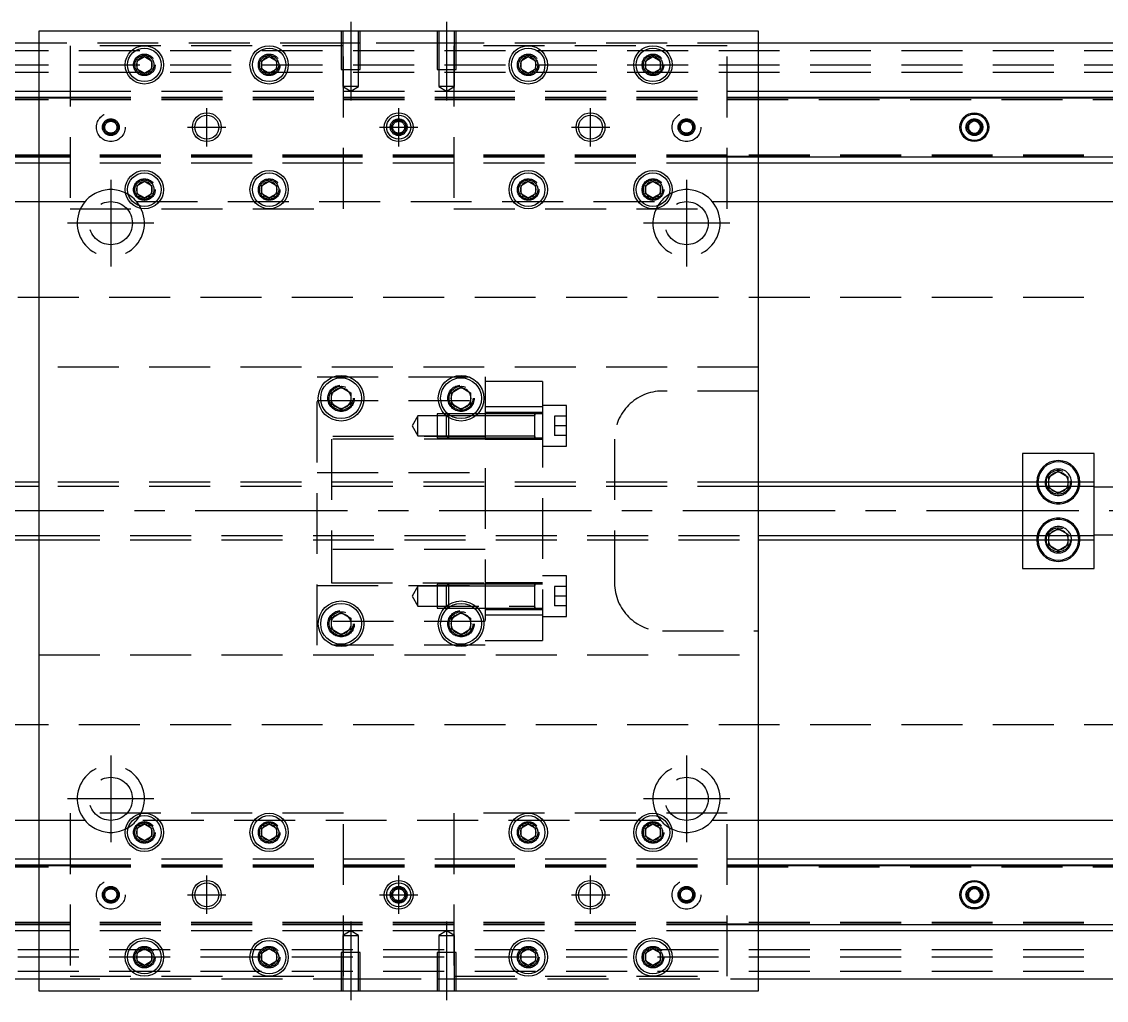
# Model space of a CAD drawing. Extents: x -10 to 600, y -255 to 102.
# Drawn here: x 121.4 to 347.5, y -102 to 102 of the extents above; entities that cross this region are included whole.
import ezdxf

# ---------------------------------------------------------------- set-up
doc = ezdxf.new("R2010")
doc.units = 0
doc.linetypes.add('CENTER', pattern=[50.8, 31.75, -6.35, 6.35, -6.35])
doc.linetypes.add('DASHED', pattern=[19.05, 12.7, -6.35])
doc.layers.get('0').update_dxf_attribs({"linetype": 'CONTINUOUS'})
doc.layers.add('CENTER', color=1, linetype='CENTER')

msp = doc.modelspace()

# ---------------------------------------------------------------- linework, layer by layer
at = {"color": 7, "linetype": 'CONTINUOUS'}
for p, q in [((275, 100), (125, 100)), ((125, 100), (125, -100)), ((275, -100), (275, 100)), ((125, 97.5), (0, 97.5)), ((400, 97.5), (275, 97.5)), ((145.5, 93.866026), (147, 94.73205)), ((145.5, 92.133974), (145.5, 93.866026)), ((147, 94.73205), (148.5, 93.866026)), ((148.5, 93.866026), (148.5, 92.133974)), ((171.5, 93.866026), (173, 94.73205)), ((171.5, 92.133974), (171.5, 93.866026)), ((173, 94.73205), (174.5, 93.866026)), ((174.5, 93.866026), (174.5, 92.133974)), ((225.5, 93.866026), (227, 94.73205)), ((225.5, 92.133974), (225.5, 93.866026)), ((227, 94.73205), (228.5, 93.866026)), ((228.5, 93.866026), (228.5, 92.133974)), ((251.5, 93.866026), (253, 94.73205)), ((251.5, 92.133974), (251.5, 93.866026)), ((253, 94.73205), (254.5, 93.866026)), ((254.5, 93.866026), (254.5, 92.133974)), ((147, 91.26795), (145.5, 92.133974)), ((148.5, 92.133974), (147, 91.26795)), ((173, 91.26795), (171.5, 92.133974)), ((174.5, 92.133974), (173, 91.26795)), ((227, 91.26795), (225.5, 92.133974)), ((228.5, 92.133974), (227, 91.26795)), ((253, 91.26795), (251.5, 92.133974)), ((254.5, 92.133974), (253, 91.26795)), ((0, 87.5), (125, 87.5)), ((0, 86.247728), (125, 86.247728)), ((275, 87.5), (400, 87.5)), ((275, 86.247728), (400, 86.247728)), ((318.75, 80.721688), (320, 81.443376)), ((320, 81.443376), (321.25, 80.721688)), ((318.75, 79.278312), (318.75, 80.721688)), ((320, 78.556624), (318.75, 79.278312)), ((321.25, 79.278312), (320, 78.556624)), ((321.25, 80.721688), (321.25, 79.278312)), ((125, 73.752272), (0, 73.752272)), ((125, 72.5), (0, 72.5)), ((400, 73.752272), (275, 73.752272)), ((400, 72.5), (275, 72.5)), ((145.5, 67.866026), (147, 68.73205)), ((145.5, 66.133974), (145.5, 67.866026)), ((147, 68.73205), (148.5, 67.866026)), ((148.5, 67.866026), (148.5, 66.133974)), ((171.5, 67.866026), (173, 68.73205)), ((171.5, 66.133974), (171.5, 67.866026)), ((173, 68.73205), (174.5, 67.866026)), ((174.5, 67.866026), (174.5, 66.133974)), ((225.5, 67.866026), (227, 68.73205)), ((225.5, 66.133974), (225.5, 67.866026)), ((227, 68.73205), (228.5, 67.866026)), ((228.5, 67.866026), (228.5, 66.133974)), ((251.5, 67.866026), (253, 68.73205)), ((251.5, 66.133974), (251.5, 67.866026)), ((253, 68.73205), (254.5, 67.866026)), ((254.5, 67.866026), (254.5, 66.133974)), ((147, 65.26795), (145.5, 66.133974)), ((148.5, 66.133974), (147, 65.26795)), ((173, 65.26795), (171.5, 66.133974)), ((174.5, 66.133974), (173, 65.26795)), ((227, 65.26795), (225.5, 66.133974)), ((228.5, 66.133974), (227, 65.26795)), ((253, 65.26795), (251.5, 66.133974)), ((254.5, 66.133974), (253, 65.26795)), ((25.361902, 64.5), (125, 64.5)), ((275, 64.5), (374.638098, 64.5)), ((186, 24.6547), (188, 25.809402)), ((188, 25.809402), (190, 24.6547)), ((211, 24.6547), (213, 25.809402)), ((213, 25.809402), (215, 24.6547)), ((186, 22.3453), (186, 24.6547)), ((190, 24.6547), (190, 22.3453)), ((211, 22.3453), (211, 24.6547)), ((215, 24.6547), (215, 22.3453)), ((188, 21.190598), (186, 22.3453)), ((190, 22.3453), (188, 21.190598)), ((213, 21.190598), (211, 22.3453)), ((215, 22.3453), (213, 21.190598)), ((330, 12), (330, 6)), ((345, 12), (330, 12)), ((345, 6), (345, 12)), ((335.5, 7.1547), (337.5, 8.309402)), ((335.5, 6), (335.5, 7.1547)), ((337.5, 8.309402), (339.5, 7.1547)), ((339.5, 7.1547), (339.5, 6)), ((125, 6), (60.5, 6)), ((345, 6), (275, 6)), ((345, -6), (345, 6)), ((350, 5), (345, 5)), ((60.5, -6), (125, -6)), ((275, -6), (345, -6)), ((330, -6), (330, -12)), ((335.5, -7.1547), (335.5, -6)), ((339.5, -6), (339.5, -7.1547)), ((345, -5), (350, -5)), ((345, -12), (345, -6)), ((337.5, -8.309402), (335.5, -7.1547)), ((339.5, -7.1547), (337.5, -8.309402)), ((330, -12), (345, -12)), ((186, -22.3453), (188, -21.190598)), ((186, -24.6547), (186, -22.3453)), ((188, -21.190598), (190, -22.3453)), ((190, -22.3453), (190, -24.6547)), ((211, -22.3453), (213, -21.190598)), ((211, -24.6547), (211, -22.3453)), ((213, -21.190598), (215, -22.3453)), ((215, -22.3453), (215, -24.6547)), ((188, -25.809402), (186, -24.6547)), ((190, -24.6547), (188, -25.809402)), ((213, -25.809402), (211, -24.6547)), ((215, -24.6547), (213, -25.809402)), ((125, -64.5), (25.361902, -64.5)), ((145.5, -66.133974), (147, -65.26795)), ((147, -65.26795), (148.5, -66.133974)), ((171.5, -66.133974), (173, -65.26795)), ((173, -65.26795), (174.5, -66.133974)), ((225.5, -66.133974), (227, -65.26795)), ((227, -65.26795), (228.5, -66.133974)), ((251.5, -66.133974), (253, -65.26795)), ((253, -65.26795), (254.5, -66.133974)), ((374.638098, -64.5), (275, -64.5)), ((145.5, -67.866026), (145.5, -66.133974)), ((148.5, -66.133974), (148.5, -67.866026)), ((171.5, -67.866026), (171.5, -66.133974)), ((174.5, -66.133974), (174.5, -67.866026)), ((225.5, -67.866026), (225.5, -66.133974)), ((228.5, -66.133974), (228.5, -67.866026)), ((251.5, -67.866026), (251.5, -66.133974)), ((254.5, -66.133974), (254.5, -67.866026)), ((147, -68.73205), (145.5, -67.866026)), ((148.5, -67.866026), (147, -68.73205)), ((173, -68.73205), (171.5, -67.866026)), ((174.5, -67.866026), (173, -68.73205)), ((227, -68.73205), (225.5, -67.866026)), ((228.5, -67.866026), (227, -68.73205)), ((253, -68.73205), (251.5, -67.866026)), ((254.5, -67.866026), (253, -68.73205)), ((0, -72.5), (125, -72.5)), ((0, -73.752272), (125, -73.752272)), ((275, -72.5), (400, -72.5)), ((275, -73.752272), (400, -73.752272)), ((318.75, -79.278312), (320, -78.556624)), ((320, -78.556624), (321.25, -79.278312)), ((318.75, -80.721688), (318.75, -79.278312)), ((320, -81.443376), (318.75, -80.721688)), ((321.25, -80.721688), (320, -81.443376)), ((321.25, -79.278312), (321.25, -80.721688)), ((125, -86.247728), (0, -86.247728)), ((125, -87.5), (0, -87.5)), ((400, -86.247728), (275, -86.247728)), ((400, -87.5), (275, -87.5)), ((145.5, -92.133974), (147, -91.26795)), ((145.5, -93.866026), (145.5, -92.133974)), ((147, -91.26795), (148.5, -92.133974)), ((148.5, -92.133974), (148.5, -93.866026)), ((171.5, -92.133974), (173, -91.26795)), ((171.5, -93.866026), (171.5, -92.133974)), ((173, -91.26795), (174.5, -92.133974)), ((174.5, -92.133974), (174.5, -93.866026)), ((225.5, -92.133974), (227, -91.26795)), ((225.5, -93.866026), (225.5, -92.133974)), ((227, -91.26795), (228.5, -92.133974)), ((228.5, -92.133974), (228.5, -93.866026)), ((251.5, -92.133974), (253, -91.26795)), ((251.5, -93.866026), (251.5, -92.133974)), ((253, -91.26795), (254.5, -92.133974)), ((254.5, -92.133974), (254.5, -93.866026)), ((147, -94.73205), (145.5, -93.866026)), ((148.5, -93.866026), (147, -94.73205)), ((173, -94.73205), (171.5, -93.866026)), ((174.5, -93.866026), (173, -94.73205)), ((227, -94.73205), (225.5, -93.866026)), ((228.5, -93.866026), (227, -94.73205)), ((253, -94.73205), (251.5, -93.866026)), ((254.5, -93.866026), (253, -94.73205)), ((0, -97.5), (125, -97.5)), ((275, -97.5), (400, -97.5)), ((125, -100), (275, -100))]:
    msp.add_line(p, q, dxfattribs=at)
at = {"color": 3, "linetype": 'DASHED'}
for p, q in [((188.000006, 100), (188.000006, 92)), ((188.35, 100), (188.35, 92)), ((191.65, 92), (191.65, 100)), ((191.999994, 92), (191.999994, 100)), ((208.000006, 100), (208.000006, 92)), ((208.35, 100), (208.35, 92)), ((211.65, 92), (211.65, 100)), ((211.999994, 92), (211.999994, 100)), ((188.000006, 97.5), (125, 97.5)), ((191.999994, 97.5), (188.000006, 97.5)), ((208.000006, 97.5), (191.999994, 97.5)), ((211.999994, 97.5), (208.000006, 97.5)), ((275, 97.5), (211.999994, 97.5)), ((0, 96), (400, 96)), ((188.5, 97), (131.5, 97)), ((131.5, 97), (131.5, 63)), ((188.5, 63), (188.5, 97)), ((268.5, 97), (211.5, 97)), ((211.5, 97), (211.5, 63)), ((268.5, 63), (268.5, 97)), ((0, 93), (400, 93)), ((148.973226, 93.326156), (149, 93)), ((171, 93), (171.023172, 93.30356)), ((228.973226, 93.326156), (229, 93)), ((251, 93), (251.030168, 93.346066)), ((0, 91.5), (400, 91.5)), ((188.000006, 92), (191.999994, 92)), ((188.35, 92), (188.35, 88.5)), ((191.65, 88.5), (191.65, 92)), ((208.000006, 92), (211.999994, 92)), ((208.35, 92), (208.35, 88.5)), ((211.65, 88.5), (211.65, 92)), ((191.65, 88.5), (188.35, 88.5)), ((188.35, 88.5), (190, 87.547372)), ((190, 87.547372), (191.65, 88.5)), ((211.65, 88.5), (208.35, 88.5)), ((208.35, 88.5), (210, 87.547372)), ((210, 87.547372), (211.65, 88.5)), ((0, 86.1147), (125, 86.1147)), ((0, 86.1), (131.5, 86.1)), ((125, 87.5), (131.5, 87.5)), ((125, 86.247728), (131.5, 86.247728)), ((125, 86.1147), (131.5, 86.1147)), ((131.5, 87.5), (188.5, 87.5)), ((131.5, 86.247728), (188.5, 86.247728)), ((131.5, 86.1147), (188.5, 86.1147)), ((131.5, 86.1), (188.5, 86.1)), ((188.5, 87.5), (211.5, 87.5)), ((188.5, 86.247728), (211.5, 86.247728)), ((188.5, 86.1147), (211.5, 86.1147)), ((188.5, 86.1), (211.5, 86.1)), ((211.5, 87.5), (268.5, 87.5)), ((211.5, 86.247728), (268.5, 86.247728)), ((211.5, 86.1147), (268.5, 86.1147)), ((211.5, 86.1), (268.5, 86.1)), ((211.5, 86.1), (268.5, 86.1)), ((268.5, 87.5), (275, 87.5)), ((268.5, 86.247728), (275, 86.247728)), ((268.5, 86.1147), (275, 86.1147)), ((268.5, 86.1), (400, 86.1)), ((275, 86.1147), (400, 86.1147)), ((0, 85.8), (131.5, 85.8)), ((131.5, 85.8), (188.5, 85.8)), ((188.5, 85.8), (211.5, 85.8)), ((211.5, 85.8), (268.5, 85.8)), ((211.5, 85.8), (268.5, 85.8)), ((268.5, 85.8), (400, 85.8)), ((321.477374, 80.25955), (321.5, 80)), ((131.5, 74.2), (0, 74.2)), ((131.5, 73.9), (0, 73.9)), ((125, 73.8853), (0, 73.8853)), ((131.5, 73.8853), (125, 73.8853)), ((131.5, 73.752272), (125, 73.752272)), ((131.5, 72.5), (125, 72.5)), ((188.5, 74.2), (131.5, 74.2)), ((188.5, 73.9), (131.5, 73.9)), ((188.5, 73.8853), (131.5, 73.8853)), ((188.5, 73.752272), (131.5, 73.752272)), ((188.5, 72.5), (131.5, 72.5)), ((211.5, 74.2), (188.5, 74.2)), ((211.5, 73.9), (188.5, 73.9)), ((211.5, 73.8853), (188.5, 73.8853)), ((211.5, 73.752272), (188.5, 73.752272)), ((211.5, 72.5), (188.5, 72.5)), ((268.5, 74.2), (211.5, 74.2)), ((268.5, 74.2), (211.5, 74.2)), ((268.5, 73.9), (211.5, 73.9)), ((268.5, 73.9), (211.5, 73.9)), ((268.5, 73.8853), (211.5, 73.8853)), ((268.5, 73.752272), (211.5, 73.752272)), ((268.5, 72.5), (211.5, 72.5)), ((400, 74.2), (268.5, 74.2)), ((400, 73.9), (268.5, 73.9)), ((275, 73.8853), (268.5, 73.8853)), ((275, 73.752272), (268.5, 73.752272)), ((275, 72.5), (268.5, 72.5)), ((400, 73.8853), (275, 73.8853)), ((145, 67), (145.030168, 67.346066)), ((171, 67), (171.023172, 67.30356)), ((228.973226, 67.326156), (229, 67)), ((251, 67), (251.030168, 67.346066)), ((125, 64.5), (134.638098, 64.5)), ((145.361903, 64.5), (254.638097, 64.5)), ((265.361902, 64.5), (275, 64.5)), ((131.5, 63), (188.5, 63)), ((211.5, 63), (268.5, 63)), ((400, 44.5), (0, 44.5)), ((275, 30), (125, 30)), ((183, -28), (183, 28)), ((183, 28), (218, 28)), ((218, 28), (218, -28)), ((230, 27), (218, 27)), ((230, 27), (230, 21.748564)), ((275, 25), (255, 25)), ((183, 23), (218, 23)), ((185.5, 23.5), (185.518502, 23.803588)), ((210.5, 23.5), (210.518502, 23.803588)), ((230, 21.748564), (218, 21.748564)), ((230, 20.50352), (218, 20.50352)), ((235, 22.00352), (230, 22.00352)), ((230, 21.748564), (230, -21.748564)), ((235, 13.50352), (235, 22.00352)), ((204, 19.85352), (202.787564, 17.75352)), ((204, 15.65352), (204, 19.85352)), ((208, 19.85352), (204, 19.85352)), ((208, 20.253516), (208, 15.253526)), ((209.532604, 20.253516), (208, 20.253516)), ((210, 19.85352), (208, 19.85352)), ((210.25722, 20.253516), (209.532604, 20.253516)), ((210.33547, 20.18899), (210, 19.85352)), ((210, 19.81727), (210, 19.85352)), ((210.816954, 19.85352), (210, 19.85352)), ((210, 15.65352), (210, 19.81727)), ((210.4, 20.253518), (210.25722, 20.253516)), ((210.4, 20.25352), (210.33547, 20.18899)), ((210.4, 20.25352), (210.4, 20.13808)), ((215.742786, 20.25352), (210.4, 20.25352)), ((215.74278, 20.253516), (210.4, 20.253518)), ((210.4, 20.13808), (210.4, 19.524764)), ((210.4, 19.524764), (210.4, 15.25352)), ((215.183046, 19.85352), (210.816954, 19.85352)), ((216.04396, 19.85352), (215.183046, 19.85352)), ((216.467402, 20.25352), (215.742786, 20.25352)), ((218, 19.85352), (216.04396, 19.85352)), ((218, 20.253516), (216.467396, 20.253516)), ((218, 20.25352), (216.467402, 20.25352)), ((228.405, 20.25352), (218, 20.25352)), ((228.4, 19.85352), (218, 19.85352)), ((230, 20.25352), (228.395, 20.25352)), ((228.4, 15.253516), (228.4, 20.253526)), ((228.4, 19.85352), (228.4, 20.253526)), ((228.4, 15.253516), (228.4, 20.253526)), ((228.4, 19.996122), (228.4, 20.25352)), ((228.4, 20.25352), (228.4, 19.996072)), ((228.4, 15.51097), (228.4, 19.996122)), ((228.4, 15.65352), (228.4, 19.85352)), ((232.5, 19.75352), (232.5, 17.75352)), ((235, 19.75352), (232.5, 19.75352)), ((202.787564, 17.75352), (204, 15.65352)), ((232.5, 17.75352), (232.5, 15.75352)), ((235, 17.75352), (232.5, 17.75352)), ((218, 15.5), (183, 15.5)), ((186, 15), (186, -15)), ((218, 15), (186, 15)), ((204, 15.65352), (208, 15.65352)), ((208, 15.65352), (210, 15.65352)), ((208, 15.253526), (210.4, 15.253524)), ((210, 15.65352), (218, 15.65352)), ((210, 15.65352), (210.4, 15.25352)), ((210.4, 15.25352), (218, 15.25352)), ((218, 15.65352), (228.4, 15.65352)), ((218, 15.25352), (228.405, 15.25352)), ((218, 15.00352), (230, 15.00352)), ((228.395, 15.25352), (230, 15.25352)), ((228.4, 15.253516), (228.4, 15.65352)), ((228.4, 15.510988), (228.4, 15.25352)), ((228.4, 15.25352), (228.4, 15.51097)), ((235, 15.75352), (232.5, 15.75352)), ((245, 15), (245, -15)), ((230, 13.50352), (235, 13.50352)), ((183, 8), (218, 8)), ((275, 6), (125, 6)), ((275, 5.125), (125, 5.125)), ((330, 6), (330, 5.125)), ((330, 5.125), (330, -5.125)), ((335.5, 5.125), (335.5, 6)), ((335.5, 4.8453), (335.5, 5.125)), ((337.5, 3.690598), (335.5, 4.8453)), ((339.5, 4.8453), (337.5, 3.690598)), ((339.5, 6), (339.5, 5.125)), ((339.5, 5.125), (339.5, 4.8453)), ((339.983582, 6.286038), (340, 6)), ((335.5, -4.8453), (337.5, -3.690598)), ((337.5, -3.690598), (339.5, -4.8453)), ((125, -5.125), (275, -5.125)), ((125, -6), (275, -6)), ((330, -5.125), (330, -6)), ((335, -6), (335.018502, -5.696412)), ((335.5, -5.125), (335.5, -4.8453)), ((335.5, -6), (335.5, -5.125)), ((339.5, -4.8453), (339.5, -5.125)), ((339.5, -5.125), (339.5, -6)), ((218, -8), (183, -8)), ((235, -13.50352), (230, -13.50352)), ((235, -22.00352), (235, -13.50352)), ((183, -15.5), (218, -15.5)), ((186, -15), (218, -15)), ((204, -15.65352), (202.787564, -17.75352)), ((204, -19.85352), (204, -15.65352)), ((208, -15.65352), (204, -15.65352)), ((208, -15.253526), (208, -20.253516)), ((210.399994, -15.253526), (208, -15.253526)), ((210, -15.65352), (208, -15.65352)), ((210.4, -15.25352), (210, -15.65352)), ((210, -19.85352), (210, -15.65352)), ((218, -15.65352), (210, -15.65352)), ((218, -15.253526), (210.399994, -15.253526)), ((210.4, -15.25352), (210.4, -19.524764)), ((218, -15.25352), (210.4, -15.25352)), ((230, -15.00352), (218, -15.00352)), ((228.405, -15.25352), (218, -15.25352)), ((228.4, -15.65352), (218, -15.65352)), ((230, -15.25352), (228.395, -15.25352)), ((228.4, -20.253526), (228.4, -15.253516)), ((228.4, -20.25267), (228.4, -15.253516)), ((228.4, -15.51092), (228.4, -15.25352)), ((228.4, -15.25352), (228.4, -15.51097)), ((228.4, -19.996072), (228.4, -15.51092)), ((232.5, -15.75352), (232.5, -17.75352)), ((235, -15.75352), (232.5, -15.75352)), ((202.787564, -17.75352), (204, -19.85352)), ((232.5, -17.75352), (232.5, -19.75352)), ((235, -17.75352), (232.5, -17.75352)), ((204, -19.85352), (228.4, -19.85352)), ((208, -20.253516), (209.532604, -20.253516)), ((209.532604, -20.253516), (210.25722, -20.253516)), ((210, -19.85352), (210.33547, -20.18899)), ((210.25722, -20.253516), (210.399994, -20.253516)), ((210.33547, -20.18899), (210.4, -20.25352)), ((210.4, -19.524764), (210.4, -20.13808)), ((210.4, -20.13808), (210.4, -20.25352)), ((210.4, -20.25352), (215.742786, -20.25352)), ((215.742786, -20.25352), (216.467402, -20.25352)), ((216.467396, -20.253516), (218, -20.253516)), ((216.467402, -20.25352), (218, -20.25352)), ((218, -20.25352), (228.405, -20.25352)), ((228.395, -20.25352), (230, -20.25352)), ((228.4, -19.996054), (228.4, -20.25352)), ((228.4, -20.25352), (228.4, -19.996072)), ((228.4, -20.253526), (228.4, -20.25267)), ((235, -19.75352), (232.5, -19.75352)), ((218, -20.50352), (230, -20.50352)), ((230, -21.748564), (218, -21.748564)), ((230, -21.748564), (218, -21.748564)), ((230, -21.748564), (230, -27)), ((230, -22.00352), (235, -22.00352)), ((218, -23), (183, -23)), ((185.5, -23.5), (185.518502, -23.196412)), ((210.5, -23.5), (210.518502, -23.196412)), ((218, -27), (230, -27)), ((255, -25), (275, -25)), ((218, -28), (183, -28)), ((125, -30), (275, -30)), ((0, -44.5), (400, -44.5)), ((188.5, -63), (131.5, -63)), ((131.5, -63), (131.5, -97)), ((188.5, -97), (188.5, -63)), ((268.5, -63), (211.5, -63)), ((211.5, -63), (211.5, -97)), ((268.5, -97), (268.5, -63)), ((134.638098, -64.5), (125, -64.5)), ((254.638097, -64.5), (145.361903, -64.5)), ((275, -64.5), (265.361902, -64.5)), ((148.973226, -66.673844), (149, -67)), ((171, -67), (171.023172, -66.69644)), ((228.973226, -66.673844), (229, -67)), ((254.973226, -66.673844), (255, -67)), ((0, -73.8853), (125, -73.8853)), ((0, -73.9), (131.5, -73.9)), ((0, -74.2), (131.5, -74.2)), ((125, -72.5), (131.5, -72.5)), ((125, -73.752272), (131.5, -73.752272)), ((125, -73.8853), (131.5, -73.8853)), ((131.5, -72.5), (188.5, -72.5)), ((131.5, -73.752272), (188.5, -73.752272)), ((131.5, -73.8853), (188.5, -73.8853)), ((131.5, -73.9), (188.5, -73.9)), ((131.5, -74.2), (188.5, -74.2)), ((188.5, -72.5), (211.5, -72.5)), ((188.5, -73.752272), (211.5, -73.752272)), ((188.5, -73.8853), (211.5, -73.8853)), ((188.5, -73.9), (211.5, -73.9)), ((188.5, -74.2), (211.5, -74.2)), ((211.5, -72.5), (268.5, -72.5)), ((211.5, -73.752272), (268.5, -73.752272)), ((211.5, -73.8853), (268.5, -73.8853)), ((211.5, -73.9), (268.5, -73.9)), ((211.5, -73.9), (268.5, -73.9)), ((211.5, -74.2), (268.5, -74.2)), ((211.5, -74.2), (268.5, -74.2)), ((268.5, -72.5), (275, -72.5)), ((268.5, -73.752272), (275, -73.752272)), ((268.5, -73.8853), (275, -73.8853)), ((268.5, -73.9), (400, -73.9)), ((268.5, -74.2), (400, -74.2)), ((275, -73.8853), (400, -73.8853)), ((318.5, -80), (318.516134, -79.78059)), ((131.5, -85.8), (0, -85.8)), ((188.5, -85.8), (131.5, -85.8)), ((211.5, -85.8), (188.5, -85.8)), ((268.5, -85.8), (211.5, -85.8)), ((268.5, -85.8), (211.5, -85.8)), ((400, -85.8), (268.5, -85.8)), ((131.5, -86.1), (0, -86.1)), ((125, -86.1147), (0, -86.1147)), ((131.5, -86.1147), (125, -86.1147)), ((131.5, -86.247728), (125, -86.247728)), ((131.5, -87.5), (125, -87.5)), ((188.5, -86.1), (131.5, -86.1)), ((188.5, -86.1147), (131.5, -86.1147)), ((188.5, -86.247728), (131.5, -86.247728)), ((188.5, -87.5), (131.5, -87.5)), ((190, -87.547372), (188.35, -88.5)), ((211.5, -86.1), (188.5, -86.1)), ((211.5, -86.1147), (188.5, -86.1147)), ((211.5, -86.247728), (188.5, -86.247728)), ((211.5, -87.5), (188.5, -87.5)), ((191.65, -88.5), (190, -87.547372)), ((210, -87.547372), (208.35, -88.5)), ((211.65, -88.5), (210, -87.547372)), ((268.5, -86.1), (211.5, -86.1)), ((268.5, -86.1), (211.5, -86.1)), ((268.5, -86.1147), (211.5, -86.1147)), ((268.5, -86.247728), (211.5, -86.247728)), ((268.5, -87.5), (211.5, -87.5)), ((400, -86.1), (268.5, -86.1)), ((275, -86.1147), (268.5, -86.1147)), ((275, -86.247728), (268.5, -86.247728)), ((275, -87.5), (268.5, -87.5)), ((400, -86.1147), (275, -86.1147)), ((188.35, -88.5), (190, -88.5)), ((188.35, -88.5), (188.35, -92)), ((190, -88.5), (191.65, -88.5)), ((191.65, -92), (191.65, -88.5)), ((208.35, -88.5), (210, -88.5)), ((208.35, -88.5), (208.35, -92)), ((210, -88.5), (211.65, -88.5)), ((211.65, -92), (211.65, -88.5)), ((400, -91.5), (0, -91.5)), ((148.973226, -92.673844), (149, -93)), ((174.973226, -92.673844), (175, -93)), ((191.999994, -92), (188.000006, -92)), ((188.000006, -92), (188.000006, -100)), ((188.35, -92), (188.35, -100)), ((191.65, -100), (191.65, -92)), ((191.999994, -100), (191.999994, -92)), ((211.999994, -92), (208.000006, -92)), ((208.000006, -92), (208.000006, -100)), ((208.35, -92), (208.35, -100)), ((211.65, -100), (211.65, -92)), ((211.999994, -100), (211.999994, -92)), ((228.973226, -92.673844), (229, -93)), ((251, -93), (251.030168, -92.653934)), ((400, -93), (0, -93)), ((400, -96), (0, -96)), ((131.5, -97), (188.5, -97)), ((211.5, -97), (268.5, -97)), ((125, -97.5), (188.000006, -97.5)), ((188.000006, -97.5), (191.999994, -97.5)), ((191.999994, -97.5), (208.000006, -97.5)), ((208.000006, -97.5), (211.999994, -97.5)), ((211.999994, -97.5), (275, -97.5))]:
    msp.add_line(p, q, dxfattribs=at)
at = {"color": 3, "linetype": 'CONTINUOUS'}
for p, q in [((125, 5.125), (60.5, 5.125)), ((345, 5.125), (275, 5.125)), ((60.5, -5.125), (125, -5.125)), ((275, -5.125), (345, -5.125))]:
    msp.add_line(p, q, dxfattribs=at)
at = {"color": 7, "linetype": 'CONTINUOUS'}
for centre, radius in [((147, 93), 4), ((147, 93), 3.5), ((173, 93), 4), ((173, 93), 3.5), ((227, 93), 4), ((227, 93), 3.5), ((253, 93), 4), ((253, 93), 3.5), ((160, 80), 2.5), ((200, 80), 3), ((200, 80), 2.5), ((240, 80), 2.5), ((320, 80), 3), ((320, 80), 2.75), ((147, 67), 4), ((147, 67), 3.5), ((173, 67), 4), ((173, 67), 3.5), ((227, 67), 4), ((227, 67), 3.5), ((253, 67), 4), ((253, 67), 3.5), ((188, 23.5), 4.75), ((188, 23.5), 4.25), ((213, 23.5), 4.75), ((213, 23.5), 4.25), ((188, -23.5), 4.75), ((188, -23.5), 4.25), ((213, -23.5), 4.75), ((213, -23.5), 4.25), ((147, -67), 4), ((173, -67), 4), ((227, -67), 4), ((253, -67), 4), ((147, -67), 3.5), ((173, -67), 3.5), ((227, -67), 3.5), ((253, -67), 3.5), ((160, -80), 2.5), ((200, -80), 3), ((200, -80), 2.5), ((240, -80), 2.5), ((320, -80), 3), ((320, -80), 2.75), ((147, -93), 4), ((147, -93), 3.5), ((173, -93), 4), ((173, -93), 3.5), ((227, -93), 4), ((227, -93), 3.5), ((253, -93), 4), ((253, -93), 3.5)]:
    msp.add_circle(centre, radius, dxfattribs=at)
at = {"color": 3, "linetype": 'DASHED'}
for centre, radius in [((147, 93), 2.25), ((147, 93), 2), ((173, 93), 2.25), ((173, 93), 2), ((227, 93), 2.25), ((227, 93), 2), ((253, 93), 2.25), ((253, 93), 2), ((140, 80), 3), ((140, 80), 1.75), ((140, 80), 1.5), ((200, 80), 1.75), ((200, 80), 1.5), ((260, 80), 3), ((260, 80), 1.75), ((260, 80), 1.5), ((320, 80), 1.75), ((320, 80), 1.5), ((140, 80), 1.25), ((200, 80), 1.25), ((260, 80), 1.25), ((147, 67), 2.25), ((147, 67), 2), ((173, 67), 2.25), ((173, 67), 2), ((227, 67), 2.25), ((227, 67), 2), ((253, 67), 2.25), ((253, 67), 2), ((140, 60), 4.5), ((260, 60), 4.5), ((188, 23.5), 2.75), ((188, 23.5), 2.5), ((213, 23.5), 2.75), ((213, 23.5), 2.5), ((337.5, 6), 2.5), ((337.5, -6), 2.5), ((188, -23.5), 2.75), ((188, -23.5), 2.5), ((213, -23.5), 2.75), ((213, -23.5), 2.5), ((140, -60), 4.5), ((260, -60), 4.5), ((147, -67), 2.25), ((147, -67), 2), ((173, -67), 2.25), ((173, -67), 2), ((227, -67), 2.25), ((227, -67), 2), ((253, -67), 2.25), ((253, -67), 2), ((140, -80), 3), ((140, -80), 1.75), ((140, -80), 1.5), ((140, -80), 1.25), ((200, -80), 1.75), ((200, -80), 1.5), ((200, -80), 1.25), ((260, -80), 3), ((260, -80), 1.75), ((260, -80), 1.5), ((260, -80), 1.25), ((320, -80), 1.75), ((320, -80), 1.5), ((147, -93), 2.25), ((147, -93), 2), ((173, -93), 2.25), ((173, -93), 2), ((227, -93), 2.25), ((227, -93), 2), ((253, -93), 2.25), ((253, -93), 2)]:
    msp.add_circle(centre, radius, dxfattribs=at)
at = {"color": 3, "linetype": 'CONTINUOUS'}
for centre in [(160, 80), (240, 80), (160, -80), (240, -80)]:
    msp.add_circle(centre, 3, dxfattribs=at)
at = {"color": 7, "linetype": 'CONTINUOUS'}
for centre, radius, start, end in [((147, 93), 1.65, 155.380023, 180), ((147, 93), 1.65, 180, 204.619977), ((147, 93), 1.65, 144.619977, 155.380023), ((147, 93), 1.65, 95.380023, 144.619977), ((147, 93), 1.65, 84.619977, 95.380023), ((147, 93), 1.65, 35.380023, 84.619977), ((147, 93), 1.65, 24.619977, 35.380023), ((147, 93), 1.65, 335.380023, 24.619977), ((173, 93), 1.65, 155.380023, 180), ((173, 93), 1.65, 180, 204.619977), ((173, 93), 1.65, 144.619977, 155.380023), ((173, 93), 1.65, 95.380023, 144.619977), ((173, 93), 1.65, 84.619977, 95.380023), ((173, 93), 1.65, 35.380023, 84.619977), ((173, 93), 1.65, 24.619977, 35.380023), ((173, 93), 1.65, 335.380023, 24.619977), ((227, 93), 1.65, 155.380023, 180), ((227, 93), 1.65, 180, 204.619977), ((227, 93), 1.65, 144.619977, 155.380023), ((227, 93), 1.65, 95.380023, 144.619977), ((227, 93), 1.65, 84.619977, 95.380023), ((227, 93), 1.65, 35.380023, 84.619977), ((227, 93), 1.65, 24.619977, 35.380023), ((227, 93), 1.65, 335.380023, 24.619977), ((253, 93), 1.65, 155.380023, 180), ((253, 93), 1.65, 180, 204.619977), ((253, 93), 1.65, 144.619977, 155.380023), ((253, 93), 1.65, 95.380023, 144.619977), ((253, 93), 1.65, 84.619977, 95.380023), ((253, 93), 1.65, 35.380023, 84.619977), ((253, 93), 1.65, 24.619977, 35.380023), ((253, 93), 1.65, 335.380023, 24.619977), ((147, 93), 1.65, 204.619977, 215.380023), ((147, 93), 1.65, 215.380023, 264.619977), ((147, 93), 1.65, 264.619977, 275.380023), ((147, 93), 1.65, 275.380023, 324.619977), ((147, 93), 1.65, 324.619977, 335.380023), ((173, 93), 1.65, 204.619977, 215.380023), ((173, 93), 1.65, 215.380023, 264.619977), ((173, 93), 1.65, 264.619977, 275.380023), ((173, 93), 1.65, 275.380023, 324.619977), ((173, 93), 1.65, 324.619977, 335.380023), ((227, 93), 1.65, 204.619977, 215.380023), ((227, 93), 1.65, 215.380023, 264.619977), ((227, 93), 1.65, 264.619977, 275.380023), ((227, 93), 1.65, 275.380023, 324.619977), ((227, 93), 1.65, 324.619977, 335.380023), ((253, 93), 1.65, 204.619977, 215.380023), ((253, 93), 1.65, 215.380023, 264.619977), ((253, 93), 1.65, 264.619977, 275.380023), ((253, 93), 1.65, 275.380023, 324.619977), ((253, 93), 1.65, 324.619977, 335.380023), ((320, 80), 1.25, 120, 180), ((320, 80), 1.25, 180, 240), ((320, 80), 1.25, 60, 120), ((320, 80), 1.25, 0, 60), ((320, 80), 1.25, 300, 0), ((320, 80), 1.25, 240, 300), ((147, 67), 1.65, 144.619977, 155.380023), ((147, 67), 1.65, 95.380023, 144.619977), ((147, 67), 1.65, 84.619977, 95.380023), ((147, 67), 1.65, 35.380023, 84.619977), ((147, 67), 1.65, 24.619977, 35.380023), ((173, 67), 1.65, 144.619977, 155.380023), ((173, 67), 1.65, 95.380023, 144.619977), ((173, 67), 1.65, 84.619977, 95.380023), ((173, 67), 1.65, 35.380023, 84.619977), ((173, 67), 1.65, 24.619977, 35.380023), ((227, 67), 1.65, 144.619977, 155.380023), ((227, 67), 1.65, 95.380023, 144.619977), ((227, 67), 1.65, 84.619977, 95.380023), ((227, 67), 1.65, 35.380023, 84.619977), ((227, 67), 1.65, 24.619977, 35.380023), ((253, 67), 1.65, 144.619977, 155.380023), ((253, 67), 1.65, 95.380023, 144.619977), ((253, 67), 1.65, 84.619977, 95.380023), ((253, 67), 1.65, 35.380023, 84.619977), ((253, 67), 1.65, 24.619977, 35.380023), ((147, 67), 1.65, 155.380023, 180), ((147, 67), 1.65, 180, 204.619977), ((147, 67), 1.65, 204.619977, 215.380023), ((147, 67), 1.65, 215.380023, 264.619977), ((147, 67), 1.65, 275.380023, 324.619977), ((147, 67), 1.65, 324.619977, 335.380023), ((147, 67), 1.65, 335.380023, 24.619977), ((173, 67), 1.65, 155.380023, 180), ((173, 67), 1.65, 180, 204.619977), ((173, 67), 1.65, 204.619977, 215.380023), ((173, 67), 1.65, 215.380023, 264.619977), ((173, 67), 1.65, 275.380023, 324.619977), ((173, 67), 1.65, 324.619977, 335.380023), ((173, 67), 1.65, 335.380023, 24.619977), ((227, 67), 1.65, 155.380023, 180), ((227, 67), 1.65, 180, 204.619977), ((227, 67), 1.65, 204.619977, 215.380023), ((227, 67), 1.65, 215.380023, 264.619977), ((227, 67), 1.65, 275.380023, 324.619977), ((227, 67), 1.65, 324.619977, 335.380023), ((227, 67), 1.65, 335.380023, 24.619977), ((253, 67), 1.65, 155.380023, 180), ((253, 67), 1.65, 180, 204.619977), ((253, 67), 1.65, 204.619977, 215.380023), ((253, 67), 1.65, 215.380023, 264.619977), ((253, 67), 1.65, 275.380023, 324.619977), ((253, 67), 1.65, 324.619977, 335.380023), ((253, 67), 1.65, 335.380023, 24.619977), ((147, 67), 1.65, 264.619977, 275.380023), ((173, 67), 1.65, 264.619977, 275.380023), ((227, 67), 1.65, 264.619977, 275.380023), ((253, 67), 1.65, 264.619977, 275.380023), ((188, 23.5), 2.1, 137.75279, 162.24721), ((188, 23.5), 2.1, 102.24721, 137.75279), ((188, 23.5), 2.1, 77.75279, 102.24721), ((188, 23.5), 2.1, 42.24721, 77.75279), ((188, 23.5), 2.1, 17.75279, 42.24721), ((213, 23.5), 2.1, 137.75279, 162.24721), ((213, 23.5), 2.1, 102.24721, 137.75279), ((213, 23.5), 2.1, 77.75279, 102.24721), ((213, 23.5), 2.1, 42.24721, 77.75279), ((213, 23.5), 2.1, 17.75279, 42.24721), ((188, 23.5), 2.1, 162.24721, 180), ((188, 23.5), 2.1, 180, 197.75279), ((188, 23.5), 2.1, 197.75279, 222.24721), ((188, 23.5), 2.1, 317.75279, 342.24721), ((188, 23.5), 2.1, 342.24721, 17.75279), ((213, 23.5), 2.1, 162.24721, 180), ((213, 23.5), 2.1, 180, 197.75279), ((213, 23.5), 2.1, 197.75279, 222.24721), ((213, 23.5), 2.1, 317.75279, 342.24721), ((213, 23.5), 2.1, 342.24721, 17.75279), ((188, 23.5), 2.1, 222.24721, 257.75279), ((188, 23.5), 2.1, 257.75279, 282.24721), ((188, 23.5), 2.1, 282.24721, 317.75279), ((213, 23.5), 2.1, 222.24721, 257.75279), ((213, 23.5), 2.1, 257.75279, 282.24721), ((213, 23.5), 2.1, 282.24721, 317.75279), ((337.5, 6), 4.5, 0, 180), ((337.5, 6), 4.25, 0, 180), ((337.5, 6), 2.1, 137.75279, 162.24721), ((337.5, 6), 2.1, 102.24721, 137.75279), ((337.5, 6), 2.1, 77.75279, 102.24721), ((337.5, 6), 2.1, 42.24721, 77.75279), ((337.5, 6), 2.1, 17.75279, 42.24721), ((337.5, 6), 2.1, 162.24721, 180), ((337.5, 6), 2.1, 180, 197.75279), ((337.5, 6), 2.1, 197.75279, 204.624318), ((337.5, 6), 2.1, 204.624318, 222.24721), ((337.5, 6), 2.1, 222.24721, 257.75279), ((337.5, 6), 2.1, 282.24721, 317.75279), ((337.5, 6), 2.1, 317.75279, 335.375682), ((337.5, 6), 2.1, 335.375682, 342.24721), ((337.5, 6), 2.1, 0, 17.75279), ((337.5, 6), 2.1, 342.24721, 0), ((337.5, 6), 2.1, 257.75279, 282.24721), ((337.5, -6), 2.1, 102.24721, 137.75279), ((337.5, -6), 2.1, 77.75279, 102.24721), ((337.5, -6), 2.1, 42.24721, 77.75279), ((337.5, -6), 4.5, 180, 0), ((337.5, -6), 4.25, 180, 0), ((337.5, -6), 2.1, 162.24721, 180), ((337.5, -6), 2.1, 180, 197.75279), ((337.5, -6), 2.1, 155.375682, 162.24721), ((337.5, -6), 2.1, 197.75279, 222.24721), ((337.5, -6), 2.1, 137.75279, 155.375682), ((337.5, -6), 2.1, 24.624318, 42.24721), ((337.5, -6), 2.1, 317.75279, 342.24721), ((337.5, -6), 2.1, 17.75279, 24.624318), ((337.5, -6), 2.1, 0, 17.75279), ((337.5, -6), 2.1, 342.24721, 0), ((337.5, -6), 2.1, 222.24721, 257.75279), ((337.5, -6), 2.1, 257.75279, 282.24721), ((337.5, -6), 2.1, 282.24721, 317.75279), ((188, -23.5), 2.1, 137.75279, 162.24721), ((188, -23.5), 2.1, 102.24721, 137.75279), ((188, -23.5), 2.1, 77.75279, 102.24721), ((188, -23.5), 2.1, 42.24721, 77.75279), ((188, -23.5), 2.1, 17.75279, 42.24721), ((213, -23.5), 2.1, 137.75279, 162.24721), ((213, -23.5), 2.1, 102.24721, 137.75279), ((213, -23.5), 2.1, 77.75279, 102.24721), ((213, -23.5), 2.1, 42.24721, 77.75279), ((213, -23.5), 2.1, 17.75279, 42.24721), ((188, -23.5), 2.1, 162.24721, 180), ((188, -23.5), 2.1, 180, 197.75279), ((188, -23.5), 2.1, 197.75279, 222.24721), ((188, -23.5), 2.1, 317.75279, 342.24721), ((188, -23.5), 2.1, 342.24721, 17.75279), ((213, -23.5), 2.1, 162.24721, 180), ((213, -23.5), 2.1, 180, 197.75279), ((213, -23.5), 2.1, 197.75279, 222.24721), ((213, -23.5), 2.1, 317.75279, 342.24721), ((213, -23.5), 2.1, 342.24721, 17.75279), ((188, -23.5), 2.1, 222.24721, 257.75279), ((188, -23.5), 2.1, 257.75279, 282.24721), ((188, -23.5), 2.1, 282.24721, 317.75279), ((213, -23.5), 2.1, 222.24721, 257.75279), ((213, -23.5), 2.1, 257.75279, 282.24721), ((213, -23.5), 2.1, 282.24721, 317.75279), ((147, -67), 1.65, 95.380023, 144.619977), ((147, -67), 1.65, 84.619977, 95.380023), ((147, -67), 1.65, 35.380023, 84.619977), ((173, -67), 1.65, 95.380023, 144.619977), ((173, -67), 1.65, 84.619977, 95.380023), ((173, -67), 1.65, 35.380023, 84.619977), ((227, -67), 1.65, 95.380023, 144.619977), ((227, -67), 1.65, 84.619977, 95.380023), ((227, -67), 1.65, 35.380023, 84.619977), ((253, -67), 1.65, 95.380023, 144.619977), ((253, -67), 1.65, 35.380023, 84.619977), ((147, -67), 1.65, 155.380023, 180), ((147, -67), 1.65, 180, 204.619977), ((147, -67), 1.65, 144.619977, 155.380023), ((147, -67), 1.65, 204.619977, 215.380023), ((147, -67), 1.65, 24.619977, 35.380023), ((147, -67), 1.65, 324.619977, 335.380023), ((147, -67), 1.65, 335.380023, 24.619977), ((173, -67), 1.65, 155.380023, 180), ((173, -67), 1.65, 180, 204.619977), ((173, -67), 1.65, 144.619977, 155.380023), ((173, -67), 1.65, 204.619977, 215.380023), ((173, -67), 1.65, 24.619977, 35.380023), ((173, -67), 1.65, 324.619977, 335.380023), ((173, -67), 1.65, 335.380023, 24.619977), ((227, -67), 1.65, 155.380023, 180), ((227, -67), 1.65, 180, 204.619977), ((227, -67), 1.65, 144.619977, 155.380023), ((227, -67), 1.65, 204.619977, 215.380023), ((227, -67), 1.65, 24.619977, 35.380023), ((227, -67), 1.65, 324.619977, 335.380023), ((227, -67), 1.65, 335.380023, 24.619977), ((253, -67), 1.65, 155.380023, 180), ((253, -67), 1.65, 180, 204.619977), ((253, -67), 1.65, 144.619977, 155.380023), ((253, -67), 1.65, 204.619977, 215.380023), ((253, -67), 1.65, 24.619977, 35.380023), ((253, -67), 1.65, 324.619977, 335.380023), ((253, -67), 1.65, 335.380023, 24.619977), ((147, -67), 1.65, 215.380023, 264.619977), ((147, -67), 1.65, 264.619977, 275.380023), ((147, -67), 1.65, 275.380023, 324.619977), ((173, -67), 1.65, 215.380023, 264.619977), ((173, -67), 1.65, 264.619977, 275.380023), ((173, -67), 1.65, 275.380023, 324.619977), ((227, -67), 1.65, 215.380023, 264.619977), ((227, -67), 1.65, 264.619977, 275.380023), ((227, -67), 1.65, 275.380023, 324.619977), ((253, -67), 1.65, 215.380023, 264.619977), ((253, -67), 1.65, 264.619977, 275.380023), ((253, -67), 1.65, 275.380023, 324.619977), ((320, -80), 1.25, 120, 180), ((320, -80), 1.25, 60, 120), ((320, -80), 1.25, 0, 60), ((320, -80), 1.25, 180, 240), ((320, -80), 1.25, 240, 300), ((320, -80), 1.25, 300, 0), ((147, -93), 1.65, 155.380023, 180), ((147, -93), 1.65, 144.619977, 155.380023), ((147, -93), 1.65, 95.380023, 144.619977), ((147, -93), 1.65, 84.619977, 95.380023), ((147, -93), 1.65, 35.380023, 84.619977), ((147, -93), 1.65, 24.619977, 35.380023), ((147, -93), 1.65, 335.380023, 24.619977), ((173, -93), 1.65, 155.380023, 180), ((173, -93), 1.65, 144.619977, 155.380023), ((173, -93), 1.65, 95.380023, 144.619977), ((173, -93), 1.65, 84.619977, 95.380023), ((173, -93), 1.65, 35.380023, 84.619977), ((173, -93), 1.65, 24.619977, 35.380023), ((173, -93), 1.65, 335.380023, 24.619977), ((227, -93), 1.65, 155.380023, 180), ((227, -93), 1.65, 144.619977, 155.380023), ((227, -93), 1.65, 95.380023, 144.619977), ((227, -93), 1.65, 84.619977, 95.380023), ((227, -93), 1.65, 35.380023, 84.619977), ((227, -93), 1.65, 24.619977, 35.380023), ((227, -93), 1.65, 335.380023, 24.619977), ((253, -93), 1.65, 155.380023, 180), ((253, -93), 1.65, 144.619977, 155.380023), ((253, -93), 1.65, 95.380023, 144.619977), ((253, -93), 1.65, 84.619977, 95.380023), ((253, -93), 1.65, 35.380023, 84.619977), ((253, -93), 1.65, 24.619977, 35.380023), ((253, -93), 1.65, 335.380023, 24.619977), ((147, -93), 1.65, 180, 204.619977), ((147, -93), 1.65, 204.619977, 215.380023), ((147, -93), 1.65, 215.380023, 264.619977), ((147, -93), 1.65, 264.619977, 275.380023), ((147, -93), 1.65, 275.380023, 324.619977), ((147, -93), 1.65, 324.619977, 335.380023), ((173, -93), 1.65, 180, 204.619977), ((173, -93), 1.65, 204.619977, 215.380023), ((173, -93), 1.65, 215.380023, 264.619977), ((173, -93), 1.65, 264.619977, 275.380023), ((173, -93), 1.65, 275.380023, 324.619977), ((173, -93), 1.65, 324.619977, 335.380023), ((227, -93), 1.65, 180, 204.619977), ((227, -93), 1.65, 204.619977, 215.380023), ((227, -93), 1.65, 215.380023, 264.619977), ((227, -93), 1.65, 264.619977, 275.380023), ((227, -93), 1.65, 275.380023, 324.619977), ((227, -93), 1.65, 324.619977, 335.380023), ((253, -93), 1.65, 180, 204.619977), ((253, -93), 1.65, 204.619977, 215.380023), ((253, -93), 1.65, 215.380023, 264.619977), ((253, -93), 1.65, 264.619977, 275.380023), ((253, -93), 1.65, 275.380023, 324.619977), ((253, -93), 1.65, 324.619977, 335.380023)]:
    msp.add_arc(centre, radius, start, end, dxfattribs=at)
at = {"color": 3, "linetype": 'DASHED'}
for centre, radius, start, end in [((140, 60), 7, 40.005201, 139.994799), ((260, 60), 7, 40.005201, 139.994799), ((140, 60), 7, 139.994799, 40.005201), ((260, 60), 7, 139.994799, 40.005201), ((255, 15), 10, 90, 180), ((337.5, 6), 2.75, 0, 180), ((337.5, 6), 4.5, 180, 191.212271), ((337.5, 6), 4.5, 191.212271, 348.787729), ((337.5, 6), 4.25, 180, 191.881156), ((337.5, 6), 4.25, 191.881156, 348.118844), ((337.5, 6), 2.75, 180, 198.553005), ((337.5, 6), 2.75, 198.553005, 341.446995), ((337.5, 6), 2.75, 341.446995, 0), ((337.5, 6), 4.25, 348.118844, 0), ((337.5, 6), 4.5, 348.787729, 0), ((337.5, -6), 4.5, 11.212271, 168.787729), ((337.5, -6), 4.25, 11.881156, 168.118844), ((337.5, -6), 2.75, 18.553005, 161.446995), ((337.5, -6), 4.5, 168.787729, 180), ((337.5, -6), 4.25, 168.118844, 180), ((337.5, -6), 2.75, 161.446995, 180), ((337.5, -6), 2.75, 180, 0), ((337.5, -6), 2.75, 0, 18.553005), ((337.5, -6), 4.25, 0, 11.881156), ((337.5, -6), 4.5, 0, 11.212271), ((255, -15), 10, 180, 270), ((140, -60), 7, 319.994799, 220.005201), ((260, -60), 7, 319.994799, 220.005201), ((140, -60), 7, 220.005201, 319.994799), ((260, -60), 7, 220.005201, 319.994799)]:
    msp.add_arc(centre, radius, start, end, dxfattribs=at)
at = {"layer": 'CENTER', "color": 1, "linetype": 'CENTER'}
for p, q in [((190, 102), (190, 85.547372)), ((210, 102), (210, 85.547372)), ((160, 76), (160, 84)), ((200, 76), (200, 84)), ((240, 76), (240, 84)), ((156, 80), (164, 80)), ((196, 80), (204, 80)), ((236, 80), (244, 80)), ((140, 69), (140, 51)), ((260, 69), (260, 51)), ((149, 60), (131, 60)), ((269, 60), (251, 60)), ((443.361871, 0), (-10.32213, 0)), ((140, -51), (140, -69)), ((260, -51), (260, -69)), ((149, -60), (131, -60)), ((269, -60), (251, -60)), ((160, -84), (160, -76)), ((200, -84), (200, -76)), ((240, -84), (240, -76)), ((156, -80), (164, -80)), ((196, -80), (204, -80)), ((236, -80), (244, -80)), ((190, -85.547372), (190, -102)), ((210, -85.547372), (210, -102))]:
    msp.add_line(p, q, dxfattribs=at)

doc.saveas('drawing.dxf')
